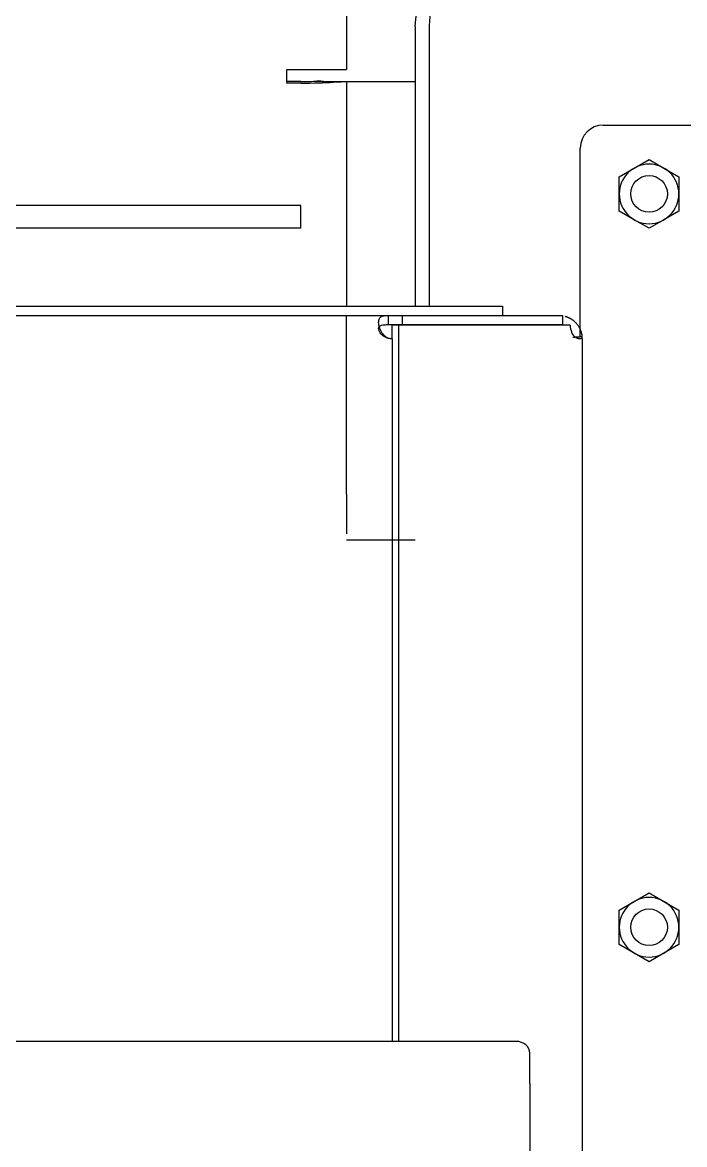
# Model space of a CAD drawing. Header units: millimetres. Extents: x 10462777 to 22643323, y 453826 to 1389191.
# Drawn here: x 11308647.1 to 11308791.6, y 584479.5 to 584724.3 of the extents above; entities that cross this region are included whole.
import ezdxf

# ---------------------------------------------------------------- set-up
doc = ezdxf.new("R2010")
doc.units = ezdxf.units.MM
doc.header["$LTSCALE"] = 200
doc.header["$MEASUREMENT"] = 0
for name, pattern in [('CENTER', [2, 1.25, -0.25, 0.25, -0.25]), ('CENTER2', [1.125, 0.75, -0.125, 0.125, -0.125]), ('PHANTOM', [2.5, 1.25, -0.25, 0.25, -0.25, 0.25, -0.25])]:
    doc.linetypes.add(name, pattern=pattern)
doc.layers.get('0').update_dxf_attribs({"linetype": 'CONTINUOUS'})
for name, color, linetype in [('1', 1, 'CENTER'), ('2', 2, 'CONTINUOUS'), ('DV1_DEFAULT', 7, 'CONTINUOUS')]:
    doc.layers.add(name, color=color, linetype=linetype)
doc.layers.add('LAYOUT', color=8, linetype='CONTINUOUS', lineweight=25)

# ---------------------------------------------------------------- blocks, each defined once
blk = doc.blocks.new('r710ic')
at = {"layer": 'DV1_DEFAULT', "color": 3, "linetype": 'CENTER2', "lineweight": 0}
blk.add_circle((272041.37, 104232.63), 367.64, dxfattribs=at)
at = {"layer": 'LAYOUT', "color": 3}
blk.add_circle((272041.37, 104232.63), 2050.12, dxfattribs=at)
blk = doc.blocks.new('A$C7DA30AB0')
at = {"layer": 'LAYOUT', "color": 6, "linetype": 'PHANTOM'}
blk.add_circle((3030.45, 3025.99, 0), 2693.02, dxfattribs=at)

msp = doc.modelspace()

# ---------------------------------------------------------------- linework, layer by layer
at = {"layer": '1', "color": 252, "linetype": 'Continuous'}
for p, q in [((11308707.8666, 584684.44174, 0), (11308257.86021, 584684.44174, 0)), ((11308707.8666, 584679.44167, 0), (11308707.8666, 584684.44174, 0)), ((11308707.8666, 584679.44167, 0), (11308257.86021, 584679.44167, 0))]:
    msp.add_line(p, q, dxfattribs=at)
at = {"layer": '2', "color": 203, "linetype": 'Continuous'}
for p, q in [((11308717.86674, 584739.12009, 0), (11308717.86674, 584714.10025, 0)), ((11308704.86656, 584714.10025, 0), (11308717.86674, 584714.10025, 0)), ((11308704.86656, 584711.10752, 0), (11308704.86656, 584714.10025, 0)), ((11308707.8666, 584711.4563, 0), (11308704.86656, 584711.4563, 0)), ((11308707.8666, 584711.10752, 0), (11308704.86656, 584711.10752, 0)), ((11308711.40219, 584711.55846, 0), (11308714.93777, 584711.31183, 0)), ((11308712.86667, 584711.44212, 0), (11308717.86674, 584711.44212, 0))]:
    msp.add_line(p, q, dxfattribs=at)
at = {"layer": '2', "color": 252, "linetype": 'Continuous'}
for p, q in [((11308732.86696, 584723.4423, 0), (11308732.86696, 584662.41618, 0)), ((11308735.867, 584723.4423, 0), (11308735.867, 584662.41521, 0)), ((11308717.86674, 584711.44212, 0), (11308732.86696, 584711.44212, 0)), ((11308717.86674, 584711.44212, 0), (11308717.86674, 584701.44198, 0)), ((11308717.86674, 584701.44198, 0), (11308717.86674, 584662.41643, 0)), ((11308773.86754, 584701.94199, 0), (11308836.04461, 584701.94199, 0)), ((11308768.86747, 584655.84759, 0), (11308768.86747, 584696.94192, 0)), ((11308427.17632, 584662.41687, 0), (11308718.55305, 584662.41687, 0)), ((11308718.55305, 584662.41687, 0), (11308724.20998, 584662.41687, 0)), ((11308724.20998, 584662.41687, 0), (11308749.52405, 584662.41687, 0)), ((11308749.52405, 584662.41687, 0), (11308751.86723, 584662.41687, 0)), ((11308751.86723, 584662.41687, 0), (11308751.86723, 584660.41684, 0)), ((11308259.73479, 584660.41684, 0), (11308727.00843, 584660.41684, 0)), ((11308717.86674, 584621.44085, 0), (11308717.86674, 584660.4664, 0)), ((11308727.00843, 584658.41681, 0), (11308727.00843, 584660.41684, 0)), ((11308727.00843, 584660.41684, 0), (11308729.98824, 584660.41684, 0)), ((11308729.98824, 584660.41684, 0), (11308729.98824, 584658.41681, 0)), ((11308729.98824, 584660.41684, 0), (11308764.99609, 584660.41684, 0)), ((11308764.99609, 584660.41684, 0), (11308764.99609, 584658.41681, 0)), ((11308727.00843, 584658.41681, 0), (11308729.98824, 584658.41681, 0)), ((11308729.19621, 584658.29137, 0), (11308727.78198, 584658.29137, 0)), ((11308727.78198, 584658.29137, 0), (11308727.78198, 584655.29043, 0)), ((11308766.6734, 584658.29137, 0), (11308729.19621, 584658.29137, 0)), ((11308729.19621, 584658.29137, 0), (11308729.19621, 584502.04081, 0)), ((11308729.98824, 584658.41681, 0), (11308764.99609, 584658.41681, 0)), ((11308732.86696, 584658.41487, 0), (11308732.86696, 584658.29112, 0)), ((11308735.867, 584658.41268, 0), (11308735.867, 584658.28799, 0)), ((11308727.86689, 584502.04113, 0), (11308727.86689, 584655.29133, 0)), ((11308769.24292, 584655.41677, 0), (11308769.18052, 584655.41677, 0)), ((11308769.24292, 584655.41677, 0), (11308769.24292, 584444.53833, 0)), ((11308717.86674, 584621.44085, 0), (11308717.86674, 584612.78055, 0)), ((11308717.86674, 584611.4407, 0), (11308732.86696, 584611.4407, 0))]:
    msp.add_line(p, q, dxfattribs=at)
at = {"layer": '2', "color": 60, "linetype": 'Continuous'}
for p, q in [((11308780.61764, 584692.57102, 0), (11308783.86768, 584694.44744, 0)), ((11308783.86768, 584694.44744, 0), (11308787.11773, 584692.57102, 0)), ((11308777.36759, 584690.69461, 0), (11308780.61764, 584692.57102, 0)), ((11308777.36759, 584686.94178, 0), (11308777.36759, 584690.69461, 0)), ((11308787.11773, 584692.57102, 0), (11308790.36777, 584690.69461, 0)), ((11308790.36777, 584690.69461, 0), (11308790.36777, 584686.94178, 0)), ((11308777.36759, 584683.18895, 0), (11308777.36759, 584686.94178, 0)), ((11308790.36777, 584686.94178, 0), (11308790.36777, 584683.18895, 0)), ((11308780.61764, 584681.31253, 0), (11308777.36759, 584683.18895, 0)), ((11308783.86768, 584679.43612, 0), (11308780.61764, 584681.31253, 0)), ((11308787.11773, 584681.31253, 0), (11308783.86768, 584679.43612, 0)), ((11308790.36777, 584683.18895, 0), (11308787.11773, 584681.31253, 0)), ((11308780.61764, 584532.56875, 0), (11308783.86768, 584534.44516, 0)), ((11308783.86768, 584534.44516, 0), (11308787.11773, 584532.56875, 0)), ((11308777.36759, 584530.69233, 0), (11308780.61764, 584532.56875, 0)), ((11308787.11773, 584532.56875, 0), (11308790.36777, 584530.69233, 0)), ((11308777.36759, 584526.9395, 0), (11308777.36759, 584530.69233, 0)), ((11308790.36777, 584530.69233, 0), (11308790.36777, 584526.9395, 0)), ((11308777.36759, 584523.18667, 0), (11308777.36759, 584526.9395, 0)), ((11308790.36777, 584526.9395, 0), (11308790.36777, 584523.18667, 0)), ((11308780.61764, 584521.31026, 0), (11308777.36759, 584523.18667, 0)), ((11308790.36777, 584523.18667, 0), (11308787.11773, 584521.31026, 0)), ((11308783.86768, 584519.43384, 0), (11308780.61764, 584521.31026, 0)), ((11308787.11773, 584521.31026, 0), (11308783.86768, 584519.43384, 0))]:
    msp.add_line(p, q, dxfattribs=at)
at = {"layer": '2', "color": 7, "linetype": 'Continuous'}
for p, q in [((11308754.86727, 584502.03883, 0), (11308390.8621, 584502.03883, 0)), ((11308757.86731, 584494.84535, 0), (11308757.86731, 584499.44072, 0)), ((11308757.86731, 584492.84532, 0), (11308757.86731, 584494.84535, 0)), ((11308757.86731, 584492.84532, 0), (11308757.86731, 584447.53838, 0))]:
    msp.add_line(p, q, dxfattribs=at)
at = {"layer": '2', "color": 60, "linetype": 'Continuous', "extrusion": (0, 0, -1)}
for centre in [(-11308783.86768, 584686.94178, 0), (-11308783.86768, 584526.9395, 0)]:
    msp.add_circle(centre, 6.50009, dxfattribs=at)
at = {"layer": '2', "color": 252, "linetype": 'Continuous'}
for centre in [(11308783.86768, 584686.94178, 0), (11308783.86768, 584526.9395, 0)]:
    msp.add_circle(centre, 4.00006, dxfattribs=at)
at = {"layer": '2', "color": 252, "linetype": 'Continuous', "extrusion": (0, 0, -1)}
for centre, radius, start, end in [((-11308748.86718, 584723.4423, 0), 16.00023, 0, 90), ((-11308727.86689, 584658.29137, 0), 3.00004, 270, 286.6274168)]:
    msp.add_arc(centre, radius, start, end, dxfattribs=at)
at = {"layer": '2', "color": 252, "linetype": 'Continuous'}
for centre, radius, start, end in [((11308748.86718, 584723.4423, 0), 13.00018, 90, 180), ((11308773.86754, 584696.94192, 0), 5.00007, 90, 180), ((11308764.24285, 584655.41677, 0), 5.00007, 0, 3.7948718)]:
    msp.add_arc(centre, radius, start, end, dxfattribs=at)
at = {"layer": '2', "color": 203, "linetype": 'Continuous'}
for major_axis in [(5.00007, 0), (10.00014, 0)]:
    msp.add_ellipse((11308707.8666, 584711.80509, 0), major_axis=major_axis, ratio=0.069756474, start_param=4.71238898, end_param=5.497787144, dxfattribs=at)
at = {"layer": '2', "color": 252, "linetype": 'Continuous'}
msp.add_ellipse((11308768.79475, 584658.29137, 0), major_axis=(0, -3.00004), ratio=0.707106781, start_param=4.71238898, end_param=5.783564331, dxfattribs=at)
at = {"layer": '2', "color": 7, "linetype": 'Continuous'}
msp.add_ellipse((11308754.86727, 584499.44072, 0), major_axis=(-3.00004, 0), ratio=0.866025404, start_param=3.141592654, end_param=4.71238898, dxfattribs=at)
at = {"layer": '2', "color": 203, "linetype": 'Continuous'}
for points, knots in [([(11308712.86667, 584711.44212, 0), (11308712.86667, 584711.44954, 0), (11308712.83444, 584711.45696, 0), (11308712.70675, 584711.47268, 0), (11308712.6113, 584711.48098, 0), (11308712.36083, 584711.49929, 0), (11308712.20582, 584711.50931, 0), (11308711.8422, 584711.53184, 0), (11308711.63359, 584711.54436, 0), (11308711.40219, 584711.55846, 0)], [0, 0, 0, 0, 0.25, 0.25, 0.5, 0.5, 0.75, 0.75, 1, 1, 1, 1]), ([(11308717.86674, 584711.44212, 0), (11308717.86674, 584711.41131, 0), (11308717.60647, 584711.38053, 0), (11308716.60459, 584711.33279, 0), (11308715.86338, 584711.3159, 0), (11308714.93777, 584711.31183, 0)], [0, 0, 0, 0, 0.5, 0.5, 1, 1, 1, 1])]:
    msp.add_open_spline(points, degree=3, knots=knots, dxfattribs=at)
at = {"layer": '2', "color": 252, "linetype": 'Continuous'}
for points, knots in [([(11308727.00843, 584655.41677, 0), (11308726.96134, 584655.43703, 0), (11308726.86656, 584655.4778, 0), (11308726.72874, 584655.55063, 0), (11308726.59346, 584655.632, 0), (11308726.46136, 584655.72246, 0), (11308726.33263, 584655.82144, 0), (11308726.20758, 584655.92865, 0), (11308726.08651, 584656.04369, 0), (11308725.96968, 584656.16618, 0), (11308725.8574, 584656.29568, 0), (11308725.74995, 584656.43174, 0), (11308725.64762, 584656.57386, 0), (11308725.5507, 584656.72152, 0), (11308725.4595, 584656.87416, 0), (11308725.37433, 584657.0311, 0), (11308725.29533, 584657.19153, 0), (11308725.22262, 584657.35464, 0), (11308725.1563, 584657.51959, 0), (11308725.09649, 584657.68558, 0), (11308725.0433, 584657.85176, 0), (11308724.99684, 584658.01731, 0), (11308724.95722, 584658.18142, 0), (11308724.92454, 584658.34327, 0), (11308724.89893, 584658.50211, 0), (11308724.8805, 584658.65719, 0), (11308724.86934, 584658.80782, 0), (11308724.86279, 584659.06196, 0), (11308724.89295, 584659.39323, 0), (11308725.00694, 584659.74736, 0), (11308725.19189, 584660.01851, 0), (11308725.41026, 584660.18284, 0), (11308725.62945, 584660.2787, 0), (11308725.8222, 584660.33424, 0), (11308726.03193, 584660.37244, 0), (11308726.25676, 584660.39666, 0), (11308726.49523, 584660.41012, 0), (11308726.74427, 584660.41616, 0), (11308726.9211, 584660.41662, 0), (11308727.00843, 584660.41684, 0)], [0, 0, 0, 0, 0.016273195, 0.032747874, 0.049445238, 0.066382158, 0.083571676, 0.101023497, 0.11874448, 0.136739093, 0.155009856, 0.173557743, 0.192382561, 0.211483309, 0.230858496, 0.250496802, 0.270380139, 0.2904947, 0.310824401, 0.331351302, 0.352056006, 0.372918011, 0.393916049, 0.415028397, 0.436233176, 0.457508641, 0.478833466, 0.500187025, 0.569368164, 0.63774708, 0.704585482, 0.769214304, 0.804968349, 0.839772067, 0.873620688, 0.906522163, 0.938505647, 0.96963113, 1, 1, 1, 1]), ([(11308765.55744, 584660.24094, 0), (11308765.56589, 584660.23863, 0), (11308765.60012, 584660.22921, 0), (11308765.66066, 584660.21185, 0), (11308765.7396, 584660.1878, 0), (11308765.81962, 584660.16197, 0), (11308765.90058, 584660.1343, 0), (11308765.9824, 584660.10476, 0), (11308766.06496, 584660.0733, 0), (11308766.14815, 584660.03989, 0), (11308766.23187, 584660.0045, 0), (11308766.316, 584659.96711, 0), (11308766.40045, 584659.92769, 0), (11308766.48508, 584659.88623, 0), (11308766.56981, 584659.84272, 0), (11308766.65451, 584659.79715, 0), (11308766.73907, 584659.74952, 0), (11308766.8234, 584659.69984, 0), (11308766.90737, 584659.64812, 0), (11308766.99089, 584659.59437, 0), (11308767.07384, 584659.53861, 0), (11308767.15612, 584659.48087, 0), (11308767.23763, 584659.42119, 0), (11308767.31828, 584659.3596, 0), (11308767.39796, 584659.29613, 0), (11308767.47658, 584659.23085, 0), (11308767.55405, 584659.16379, 0), (11308767.63028, 584659.09502, 0), (11308767.70519, 584659.0246, 0), (11308767.90982, 584658.82415, 0), (11308768.21932, 584658.47108, 0), (11308768.57344, 584657.9419, 0), (11308768.84458, 584657.40138, 0), (11308768.99231, 584656.99377, 0), (11308769.06931, 584656.72579, 0), (11308769.10594, 584656.58211, 0), (11308769.13699, 584656.44364, 0), (11308769.16292, 584656.31085, 0), (11308769.1842, 584656.18421, 0), (11308769.20131, 584656.06409, 0), (11308769.21468, 584655.95106, 0), (11308769.22498, 584655.84487, 0), (11308769.22964, 584655.77993, 0), (11308769.23195, 584655.7477, 0)], [0, 0, 0, 0, 0.004527019, 0.018310927, 0.032193162, 0.046168147, 0.060233107, 0.074385716, 0.088623401, 0.102943367, 0.117342614, 0.131817963, 0.146366069, 0.160983446, 0.175666482, 0.190411455, 0.205214551, 0.220071878, 0.234979487, 0.249933379, 0.264929524, 0.279963875, 0.295032384, 0.310131009, 0.325255737, 0.340402588, 0.355567637, 0.370747023, 0.385936963, 0.401133768, 0.497679427, 0.593105542, 0.686381796, 0.776574472, 0.802849364, 0.828762809, 0.854312881, 0.879498238, 0.90431851, 0.928774724, 0.952869758, 0.976608825, 1, 1, 1, 1]), ([(11308727.00843, 584655.41677, 0), (11308726.70169, 584655.49186, 0), (11308726.41047, 584655.60866, 0), (11308725.88582, 584655.90749, 0), (11308725.65237, 584656.0897, 0), (11308725.26983, 584656.49232, 0), (11308725.12126, 584656.71185, 0), (11308724.91977, 584657.14226, 0), (11308724.86684, 584657.35256, 0), (11308724.86684, 584657.72368, 0), (11308724.91977, 584657.88355, 0), (11308725.12126, 584658.13432, 0), (11308725.26983, 584658.22528, 0), (11308725.65237, 584658.34793, 0), (11308725.88582, 584658.38023, 0), (11308726.41047, 584658.41445, 0), (11308726.70169, 584658.41681, 0), (11308727.00843, 584658.41681, 0)], [0, 0, 0, 0, 0.125, 0.125, 0.25, 0.25, 0.375, 0.375, 0.5, 0.5, 0.625, 0.625, 0.75, 0.75, 0.875, 0.875, 1, 1, 1, 1]), ([(11308769.18052, 584655.41677, 0), (11308769.16956, 584655.40331, 0), (11308769.1476, 584655.37631, 0), (11308769.10465, 584655.345, 0), (11308769.05414, 584655.32031, 0), (11308768.99538, 584655.303, 0), (11308768.92866, 584655.29294, 0), (11308768.85413, 584655.29018, 0), (11308768.77208, 584655.29471, 0), (11308768.65333, 584655.31044, 0), (11308768.48838, 584655.3482, 0), (11308768.2919, 584655.41388, 0), (11308768.10865, 584655.48993, 0), (11308767.94647, 584655.56614, 0), (11308767.8342, 584655.62754, 0), (11308767.77843, 584655.65804, 0)], [0, 0, 0, 0, 0.062382394, 0.125105575, 0.188101911, 0.251302663, 0.314637801, 0.378035899, 0.441425327, 0.504734489, 0.630782521, 0.755674424, 0.838053141, 0.919539642, 1, 1, 1, 1])]:
    msp.add_open_spline(points, degree=3, knots=knots, dxfattribs=at)
msp.add_open_spline([(11308769.23195, 584655.7477, 0), (11308767.23631, 584655.61533, 0)], degree=1, dxfattribs=at)

# ---------------------------------------------------------------- block references
at = {"ltscale": 10}
msp.add_blockref('A$C7DA30AB0', (11303684.4077, 580408.4363, 0), dxfattribs=at)
at = {"layer": 'LAYOUT', "color": 2, "rotation": 270}
msp.add_blockref('r710ic', (11204875.24796, 856316.46559, 0), dxfattribs=at)

doc.saveas('drawing.dxf')
